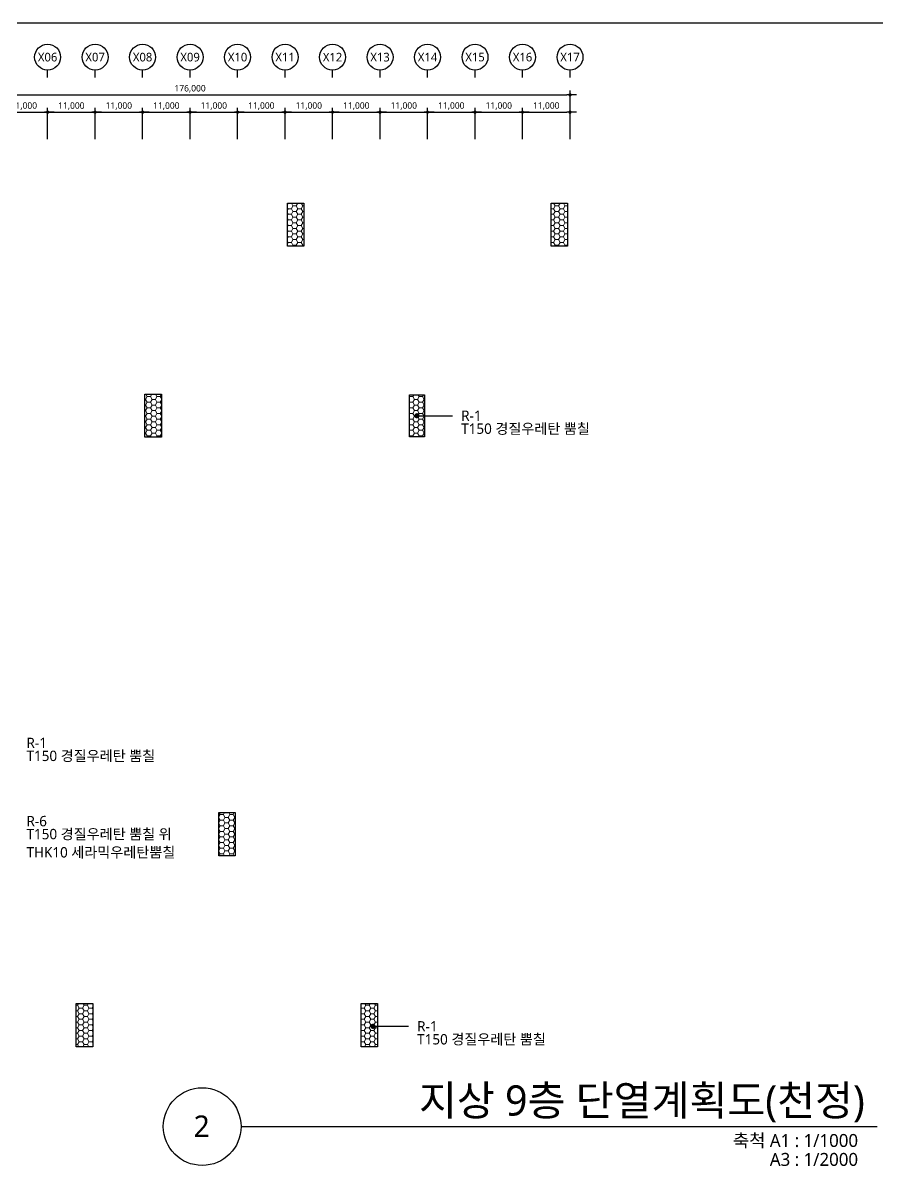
# Model space of a CAD drawing. Header units: millimetres. Extents: x 1037297 to 3512330, y 928637 to 1464837.
# Drawn here: x 2878809 to 3076672, y 1200078 to 1464837 of the extents above; entities that cross this region are included whole.
import ezdxf
from ezdxf.enums import TextEntityAlignment as Align

# ---------------------------------------------------------------- set-up
doc = ezdxf.new("R2010")
doc.units = ezdxf.units.MM
doc.header["$LTSCALE"] = 5
doc.header["$MEASUREMENT"] = 0
doc.header["$PDSIZE"] = -10
doc.layers.get('0').update_dxf_attribs({"linetype": 'CONTINUOUS'})
doc.layers.get('Defpoints').update_dxf_attribs({"color": 153, "linetype": 'CONTINUOUS'})
for name, color, linetype, lineweight in [('A-AXIS-BUBL', 7, 'CONTINUOUS', 25), ('A-DIMS', 7, 'CONTINUOUS', 25), ('A-MKXS-LEAD', 7, 'CONTINUOUS', 25), ('A-MKXS-TEXT1', 3, 'CONTINUOUS', 25), ('A-XXXX-HATC', 8, 'CONTINUOUS', 18), ('A-XXXX-SYMB', 7, 'CONTINUOUS', 25), ('A-XXXX-TXT1', 3, 'CONTINUOUS', 25), ('A-XXXX-TXT2', 3, 'CONTINUOUS', 25)]:
    doc.layers.add(name, color=color, linetype=linetype, lineweight=lineweight)
doc.styles.add('HY울릉도L', font='')
doc.styles.add('맑은고딕', font='malgun.ttf')
doc.styles.get('HY울릉도L').set_extended_font_data('HYwulM')
doc.dimstyles.new('CDIM', dxfattribs={"dimtxt": 3, "dimasz": 1.5, "dimexe": 2, "dimexo": 1, "dimgap": 1, "dimtad": 1, "dimdec": 0, "dimrnd": 0.5, "dimzin": 0, "dimdsep": 32, "dimlunit": 6, "dimtxsty": 'HY울릉도L', "dimblk1": '_CIDOT', "dimblk2": '_CIDOT', "dimsah": 1, "dimcen": 5.5, "dimclrd": 2, "dimclre": 2, "dimclrt": 7, "dimadec": 0, "dimazin": 0, "dimtfac": 1, "dimtdec": 0, "dimtix": 1, "dimtmove": 2, "dimatfit": 1, "dimldrblk": '_CIDOT', "dimfxl": 1, "dimtolj": 1, "dimtzin": 0, "dimlwd": -1, "dimarcsym": 0})
pattern_1 = [(0, (-359375, 2e-10), (1125, 649.51905), [750, -1500]), (120, (-359375, 2e-10), (-1125, 649.51905), [750, -1500]), (60, (-359375, 2e-10), (2e-13, 1299.0381), [-1500, 750])]

# ---------------------------------------------------------------- blocks, each defined once
blk = doc.blocks.new('_CIDOT')
at = {"color": 0, "linetype": 'ByBlock'}
blk.add_line((2, 0), (-1, 0), dxfattribs=at)
at = {"color": 0, "linetype": 'ByBlock', "const_width": 0.5}
blk.add_lwpolyline([(-0.25, 0, 1), (0.25, 0, 1)], format="xyb", close=True, dxfattribs=at)
blk = doc.blocks.new('*D28')
at = {"layer": 'A-DIMS', "lineweight": -2, "transparency": 16777216}
for p, q in [((170693, 255621), (170693, 262871)), ((181693, 255621), (181693, 262871))]:
    blk.add_line(p, q, dxfattribs=at)
at = {"layer": 'A-DIMS', "transparency": 16777216}
blk.add_line((171443, 261871), (180943, 261871), dxfattribs=at)
at = {"layer": 'Defpoints', "color": 0, "transparency": 16777216}
for p in [(181693, 261871), (170693, 255121), (181693, 255121)]:
    blk.add_point(p, dxfattribs=at)
at = {"layer": 'A-DIMS', "transparency": 16777216, "xscale": 750, "yscale": 750, "zscale": 750, "rotation": 180}
blk.add_blockref('_CIDOT', (170693, 261871), dxfattribs=at)
at = {"layer": 'A-DIMS', "transparency": 16777216, "xscale": 750, "yscale": 750, "zscale": 750}
blk.add_blockref('_CIDOT', (181693, 261871), dxfattribs=at)
at = {"layer": 'A-DIMS', "color": 3, "transparency": 16777216, "insert": (176193, 263275), "char_height": 1500, "attachment_point": 5, "style": '맑은고딕'}
blk.add_mtext('\\A1;11,000', dxfattribs=at)
blk = doc.blocks.new('*D29')
at = {"layer": 'A-DIMS', "lineweight": -2, "transparency": 16777216}
for p, q in [((181693, 255621), (181693, 262871)), ((192693, 255621), (192693, 262871))]:
    blk.add_line(p, q, dxfattribs=at)
at = {"layer": 'A-DIMS', "transparency": 16777216}
blk.add_line((182443, 261871), (191943, 261871), dxfattribs=at)
at = {"layer": 'Defpoints', "color": 0, "transparency": 16777216}
for p in [(192693, 261871), (181693, 255121), (192693, 255121)]:
    blk.add_point(p, dxfattribs=at)
at = {"layer": 'A-DIMS', "transparency": 16777216, "xscale": 750, "yscale": 750, "zscale": 750, "rotation": 180}
blk.add_blockref('_CIDOT', (181693, 261871), dxfattribs=at)
at = {"layer": 'A-DIMS', "transparency": 16777216, "xscale": 750, "yscale": 750, "zscale": 750}
blk.add_blockref('_CIDOT', (192693, 261871), dxfattribs=at)
at = {"layer": 'A-DIMS', "color": 3, "transparency": 16777216, "insert": (187193, 263275), "char_height": 1500, "attachment_point": 5, "style": '맑은고딕'}
blk.add_mtext('\\A1;11,000', dxfattribs=at)
blk = doc.blocks.new('*D30')
at = {"layer": 'A-DIMS', "lineweight": -2, "transparency": 16777216}
for p, q in [((192693, 255621), (192693, 262871)), ((203693, 255621), (203693, 262871))]:
    blk.add_line(p, q, dxfattribs=at)
at = {"layer": 'A-DIMS', "transparency": 16777216}
blk.add_line((193443, 261871), (202943, 261871), dxfattribs=at)
at = {"layer": 'Defpoints', "color": 0, "transparency": 16777216}
for p in [(203693, 261871), (192693, 255121), (203693, 255121)]:
    blk.add_point(p, dxfattribs=at)
at = {"layer": 'A-DIMS', "transparency": 16777216, "xscale": 750, "yscale": 750, "zscale": 750, "rotation": 180}
blk.add_blockref('_CIDOT', (192693, 261871), dxfattribs=at)
at = {"layer": 'A-DIMS', "transparency": 16777216, "xscale": 750, "yscale": 750, "zscale": 750}
blk.add_blockref('_CIDOT', (203693, 261871), dxfattribs=at)
at = {"layer": 'A-DIMS', "color": 3, "transparency": 16777216, "insert": (198193, 263275), "char_height": 1500, "attachment_point": 5, "style": '맑은고딕'}
blk.add_mtext('\\A1;11,000', dxfattribs=at)
blk = doc.blocks.new('*D31')
at = {"layer": 'A-DIMS', "lineweight": -2, "transparency": 16777216}
for p, q in [((203693, 255621), (203693, 262871)), ((214693, 255621), (214693, 262871))]:
    blk.add_line(p, q, dxfattribs=at)
at = {"layer": 'A-DIMS', "transparency": 16777216}
blk.add_line((204443, 261871), (213943, 261871), dxfattribs=at)
at = {"layer": 'Defpoints', "color": 0, "transparency": 16777216}
for p in [(214693, 261871), (203693, 255121), (214693, 255121)]:
    blk.add_point(p, dxfattribs=at)
at = {"layer": 'A-DIMS', "transparency": 16777216, "xscale": 750, "yscale": 750, "zscale": 750, "rotation": 180}
blk.add_blockref('_CIDOT', (203693, 261871), dxfattribs=at)
at = {"layer": 'A-DIMS', "transparency": 16777216, "xscale": 750, "yscale": 750, "zscale": 750}
blk.add_blockref('_CIDOT', (214693, 261871), dxfattribs=at)
at = {"layer": 'A-DIMS', "color": 3, "transparency": 16777216, "insert": (209193, 263275), "char_height": 1500, "attachment_point": 5, "style": '맑은고딕'}
blk.add_mtext('\\A1;11,000', dxfattribs=at)
blk = doc.blocks.new('*D32')
at = {"layer": 'A-DIMS', "lineweight": -2, "transparency": 16777216}
for p, q in [((214693, 255621), (214693, 262871)), ((225693, 255621), (225693, 262871))]:
    blk.add_line(p, q, dxfattribs=at)
at = {"layer": 'A-DIMS', "transparency": 16777216}
blk.add_line((215443, 261871), (224943, 261871), dxfattribs=at)
at = {"layer": 'Defpoints', "color": 0, "transparency": 16777216}
for p in [(225693, 261871), (214693, 255121), (225693, 255121)]:
    blk.add_point(p, dxfattribs=at)
at = {"layer": 'A-DIMS', "transparency": 16777216, "xscale": 750, "yscale": 750, "zscale": 750, "rotation": 180}
blk.add_blockref('_CIDOT', (214693, 261871), dxfattribs=at)
at = {"layer": 'A-DIMS', "transparency": 16777216, "xscale": 750, "yscale": 750, "zscale": 750}
blk.add_blockref('_CIDOT', (225693, 261871), dxfattribs=at)
at = {"layer": 'A-DIMS', "color": 3, "transparency": 16777216, "insert": (220193, 263275), "char_height": 1500, "attachment_point": 5, "style": '맑은고딕'}
blk.add_mtext('\\A1;11,000', dxfattribs=at)
blk = doc.blocks.new('*D33')
at = {"layer": 'A-DIMS', "lineweight": -2, "transparency": 16777216}
for p, q in [((225693, 255621), (225693, 262871)), ((236693, 255621), (236693, 262871))]:
    blk.add_line(p, q, dxfattribs=at)
at = {"layer": 'A-DIMS', "transparency": 16777216}
blk.add_line((226443, 261871), (235943, 261871), dxfattribs=at)
at = {"layer": 'Defpoints', "color": 0, "transparency": 16777216}
for p in [(236693, 261871), (225693, 255121), (236693, 255121)]:
    blk.add_point(p, dxfattribs=at)
at = {"layer": 'A-DIMS', "transparency": 16777216, "xscale": 750, "yscale": 750, "zscale": 750, "rotation": 180}
blk.add_blockref('_CIDOT', (225693, 261871), dxfattribs=at)
at = {"layer": 'A-DIMS', "transparency": 16777216, "xscale": 750, "yscale": 750, "zscale": 750}
blk.add_blockref('_CIDOT', (236693, 261871), dxfattribs=at)
at = {"layer": 'A-DIMS', "color": 3, "transparency": 16777216, "insert": (231193, 263275), "char_height": 1500, "attachment_point": 5, "style": '맑은고딕'}
blk.add_mtext('\\A1;11,000', dxfattribs=at)
blk = doc.blocks.new('*D34')
at = {"layer": 'A-DIMS', "lineweight": -2, "transparency": 16777216}
for p, q in [((236693, 255621), (236693, 262871)), ((247693, 255621), (247693, 262871))]:
    blk.add_line(p, q, dxfattribs=at)
at = {"layer": 'A-DIMS', "transparency": 16777216}
blk.add_line((237443, 261871), (246943, 261871), dxfattribs=at)
at = {"layer": 'Defpoints', "color": 0, "transparency": 16777216}
for p in [(247693, 261871), (236693, 255121), (247693, 255121)]:
    blk.add_point(p, dxfattribs=at)
at = {"layer": 'A-DIMS', "transparency": 16777216, "xscale": 750, "yscale": 750, "zscale": 750, "rotation": 180}
blk.add_blockref('_CIDOT', (236693, 261871), dxfattribs=at)
at = {"layer": 'A-DIMS', "transparency": 16777216, "xscale": 750, "yscale": 750, "zscale": 750}
blk.add_blockref('_CIDOT', (247693, 261871), dxfattribs=at)
at = {"layer": 'A-DIMS', "color": 3, "transparency": 16777216, "insert": (242193, 263275), "char_height": 1500, "attachment_point": 5, "style": '맑은고딕'}
blk.add_mtext('\\A1;11,000', dxfattribs=at)
blk = doc.blocks.new('*D35')
at = {"layer": 'A-DIMS', "lineweight": -2, "transparency": 16777216}
for p, q in [((247693, 255621), (247693, 262871)), ((258693, 255621), (258693, 262871))]:
    blk.add_line(p, q, dxfattribs=at)
at = {"layer": 'A-DIMS', "transparency": 16777216}
blk.add_line((248443, 261871), (257943, 261871), dxfattribs=at)
at = {"layer": 'Defpoints', "color": 0, "transparency": 16777216}
for p in [(258693, 261871), (247693, 255121), (258693, 255121)]:
    blk.add_point(p, dxfattribs=at)
at = {"layer": 'A-DIMS', "transparency": 16777216, "xscale": 750, "yscale": 750, "zscale": 750, "rotation": 180}
blk.add_blockref('_CIDOT', (247693, 261871), dxfattribs=at)
at = {"layer": 'A-DIMS', "transparency": 16777216, "xscale": 750, "yscale": 750, "zscale": 750}
blk.add_blockref('_CIDOT', (258693, 261871), dxfattribs=at)
at = {"layer": 'A-DIMS', "color": 3, "transparency": 16777216, "insert": (253193, 263275), "char_height": 1500, "attachment_point": 5, "style": '맑은고딕'}
blk.add_mtext('\\A1;11,000', dxfattribs=at)
blk = doc.blocks.new('*D36')
at = {"layer": 'A-DIMS', "lineweight": -2, "transparency": 16777216}
for p, q in [((258693, 255621), (258693, 262871)), ((269693, 255621), (269693, 262871))]:
    blk.add_line(p, q, dxfattribs=at)
at = {"layer": 'A-DIMS', "transparency": 16777216}
blk.add_line((259443, 261871), (268943, 261871), dxfattribs=at)
at = {"layer": 'Defpoints', "color": 0, "transparency": 16777216}
for p in [(269693, 261871), (258693, 255121), (269693, 255121)]:
    blk.add_point(p, dxfattribs=at)
at = {"layer": 'A-DIMS', "transparency": 16777216, "xscale": 750, "yscale": 750, "zscale": 750, "rotation": 180}
blk.add_blockref('_CIDOT', (258693, 261871), dxfattribs=at)
at = {"layer": 'A-DIMS', "transparency": 16777216, "xscale": 750, "yscale": 750, "zscale": 750}
blk.add_blockref('_CIDOT', (269693, 261871), dxfattribs=at)
at = {"layer": 'A-DIMS', "color": 3, "transparency": 16777216, "insert": (264193, 263275), "char_height": 1500, "attachment_point": 5, "style": '맑은고딕'}
blk.add_mtext('\\A1;11,000', dxfattribs=at)
blk = doc.blocks.new('*D37')
at = {"layer": 'A-DIMS', "lineweight": -2, "transparency": 16777216}
for p, q in [((269693, 255621), (269693, 262871)), ((280693, 255621), (280693, 262871))]:
    blk.add_line(p, q, dxfattribs=at)
at = {"layer": 'A-DIMS', "transparency": 16777216}
blk.add_line((270443, 261871), (279943, 261871), dxfattribs=at)
at = {"layer": 'Defpoints', "color": 0, "transparency": 16777216}
for p in [(280693, 261871), (269693, 255121), (280693, 255121)]:
    blk.add_point(p, dxfattribs=at)
at = {"layer": 'A-DIMS', "transparency": 16777216, "xscale": 750, "yscale": 750, "zscale": 750, "rotation": 180}
blk.add_blockref('_CIDOT', (269693, 261871), dxfattribs=at)
at = {"layer": 'A-DIMS', "transparency": 16777216, "xscale": 750, "yscale": 750, "zscale": 750}
blk.add_blockref('_CIDOT', (280693, 261871), dxfattribs=at)
at = {"layer": 'A-DIMS', "color": 3, "transparency": 16777216, "insert": (275193, 263275), "char_height": 1500, "attachment_point": 5, "style": '맑은고딕'}
blk.add_mtext('\\A1;11,000', dxfattribs=at)
blk = doc.blocks.new('*D38')
at = {"layer": 'A-DIMS', "lineweight": -2, "transparency": 16777216}
for p, q in [((280693, 255621), (280693, 262871)), ((291693, 255621), (291693, 262871))]:
    blk.add_line(p, q, dxfattribs=at)
at = {"layer": 'A-DIMS', "transparency": 16777216}
blk.add_line((281443, 261871), (290943, 261871), dxfattribs=at)
at = {"layer": 'Defpoints', "color": 0, "transparency": 16777216}
for p in [(291693, 261871), (280693, 255121), (291693, 255121)]:
    blk.add_point(p, dxfattribs=at)
at = {"layer": 'A-DIMS', "transparency": 16777216, "xscale": 750, "yscale": 750, "zscale": 750, "rotation": 180}
blk.add_blockref('_CIDOT', (280693, 261871), dxfattribs=at)
at = {"layer": 'A-DIMS', "transparency": 16777216, "xscale": 750, "yscale": 750, "zscale": 750}
blk.add_blockref('_CIDOT', (291693, 261871), dxfattribs=at)
at = {"layer": 'A-DIMS', "color": 3, "transparency": 16777216, "insert": (286193, 263275), "char_height": 1500, "attachment_point": 5, "style": '맑은고딕'}
blk.add_mtext('\\A1;11,000', dxfattribs=at)
blk = doc.blocks.new('*D39')
at = {"layer": 'A-DIMS', "lineweight": -2, "transparency": 16777216}
for p, q in [((126693, 255621), (126693, 266871)), ((302693, 255621), (302693, 266871))]:
    blk.add_line(p, q, dxfattribs=at)
at = {"layer": 'A-DIMS', "transparency": 16777216}
blk.add_line((127443, 265871), (301943, 265871), dxfattribs=at)
at = {"layer": 'Defpoints', "color": 0, "transparency": 16777216}
for p in [(302693, 265871), (126693, 255121), (302693, 255121)]:
    blk.add_point(p, dxfattribs=at)
at = {"layer": 'A-DIMS', "transparency": 16777216, "xscale": 750, "yscale": 750, "zscale": 750, "rotation": 180}
blk.add_blockref('_CIDOT', (126693, 265871), dxfattribs=at)
at = {"layer": 'A-DIMS', "transparency": 16777216, "xscale": 750, "yscale": 750, "zscale": 750}
blk.add_blockref('_CIDOT', (302693, 265871), dxfattribs=at)
at = {"layer": 'A-DIMS', "color": 3, "transparency": 16777216, "insert": (214693, 267275), "char_height": 1500, "attachment_point": 5, "style": '맑은고딕'}
blk.add_mtext('\\A1;176,000', dxfattribs=at)
blk = doc.blocks.new('*D40')
at = {"layer": 'A-DIMS', "lineweight": -2, "transparency": 16777216}
for p, q in [((291693, 255621), (291693, 262871)), ((302693, 255621), (302693, 262871))]:
    blk.add_line(p, q, dxfattribs=at)
at = {"layer": 'A-DIMS', "transparency": 16777216}
blk.add_line((292443, 261871), (301943, 261871), dxfattribs=at)
at = {"layer": 'Defpoints', "color": 0, "transparency": 16777216}
for p in [(302693, 261871), (291693, 255121), (302693, 255121)]:
    blk.add_point(p, dxfattribs=at)
at = {"layer": 'A-DIMS', "transparency": 16777216, "xscale": 750, "yscale": 750, "zscale": 750, "rotation": 180}
blk.add_blockref('_CIDOT', (291693, 261871), dxfattribs=at)
at = {"layer": 'A-DIMS', "transparency": 16777216, "xscale": 750, "yscale": 750, "zscale": 750}
blk.add_blockref('_CIDOT', (302693, 261871), dxfattribs=at)
at = {"layer": 'A-DIMS', "color": 3, "transparency": 16777216, "insert": (297193, 263275), "char_height": 1500, "attachment_point": 5, "style": '맑은고딕'}
blk.add_mtext('\\A1;11,000', dxfattribs=at)
blk = doc.blocks.new('DIM(210222)')
for p, q in [((181693, 269870.6), (181693, 271620.6)), ((192693, 269870.6), (192693, 271620.6)), ((203693, 269870.6), (203693, 271620.6)), ((214693, 269870.6), (214693, 271620.6)), ((225693, 269870.6), (225693, 271620.6)), ((236693, 269870.6), (236693, 271620.6)), ((247693, 269870.6), (247693, 271620.6)), ((258693, 269870.6), (258693, 271620.6)), ((269693, 269870.6), (269693, 271620.6)), ((280693, 269870.6), (280693, 271620.6)), ((291693, 269870.6), (291693, 271620.6)), ((302693, 269870.6), (302693, 271620.6))]:
    blk.add_line(p, q)
at = {"layer": 'A-AXIS-BUBL', "ltscale": 0.2}
for centre in [(181693, 274620.6), (192693, 274620.6), (203693, 274620.6), (214693, 274620.6), (225693, 274620.6), (236693, 274620.6), (247693, 274620.6), (258693, 274620.6), (269693, 274620.6), (280693, 274620.6), (291693, 274620.6), (302693, 274620.6)]:
    blk.add_circle(centre, 3000, dxfattribs=at)
at = {"layer": 'A-XXXX-TXT2', "ltscale": 0.2, "style": '맑은고딕'}
for s, p in [('X06', (181693, 274620.6)), ('X07', (192693, 274620.6)), ('X08', (203693, 274620.6)), ('X09', (214693, 274620.6)), ('X10', (225693, 274620.6)), ('X11', (236693, 274620.6)), ('X12', (247693, 274620.6)), ('X13', (258693, 274620.6)), ('X14', (269693, 274620.6)), ('X15', (280693, 274620.6)), ('X16', (291693, 274620.6)), ('X17', (302693, 274620.6))]:
    blk.add_text(s, height=2000, dxfattribs=at).set_placement(p, align=Align.MIDDLE)
at = {"layer": 'A-DIMS'}
for p1, p2, distance, picture, middle in [((126693, 255120.6), (302693, 255120.6), 10750, '*D39', (214693, 267275.5)), ((170693, 255120.6), (181693, 255120.6), 6750, '*D28', (176193, 263275.5)), ((181693, 255120.6), (192693, 255120.6), 6750, '*D29', (187193, 263275.5)), ((192693, 255120.6), (203693, 255120.6), 6750, '*D30', (198193, 263275.5)), ((203693, 255120.6), (214693, 255120.6), 6750, '*D31', (209193, 263275.5)), ((214693, 255120.6), (225693, 255120.6), 6750, '*D32', (220193, 263275.5)), ((225693, 255120.6), (236693, 255120.6), 6750, '*D33', (231193, 263275.5)), ((236693, 255120.6), (247693, 255120.6), 6750, '*D34', (242193, 263275.5)), ((247693, 255120.6), (258693, 255120.6), 6750, '*D35', (253193, 263275.5)), ((258693, 255120.6), (269693, 255120.6), 6750, '*D36', (264193, 263275.5)), ((269693, 255120.6), (280693, 255120.6), 6750, '*D37', (275193, 263275.5)), ((280693, 255120.6), (291693, 255120.6), 6750, '*D38', (286193, 263275.5)), ((291693, 255120.6), (302693, 255120.6), 6750, '*D40', (297193, 263275.5))]:
    dim = blk.add_aligned_dim(p1=p1, p2=p2, distance=distance, dimstyle='CDIM', override={"dimscale": 500, "dimtxsty": '맑은고딕', "dimclrd": 256, "dimclre": 256, "dimclrt": 3}, dxfattribs=at)
    dim.commit()
    dim.dimension.update_dxf_attribs({"geometry": picture, "text_midpoint": middle})

msp = doc.modelspace()

# ---------------------------------------------------------------- hatches: boundary and pattern name
at = {"layer": 'A-XXXX-HATC'}
h = msp.add_hatch(dxfattribs=at)
h.set_pattern_fill('HONEY', color=30, scale=6000)
h.set_pattern_definition(pattern_1)
h.paths.add_polyline_path([(2940090, 1413108), (2940090, 1423108), (2943890, 1423108), (2943890, 1413108)])
h = msp.add_hatch(dxfattribs=at)
h.set_pattern_fill('HONEY', color=30, scale=6000)
h.set_pattern_definition(pattern_1)
h.paths.add_polyline_path([(3001140, 1413108), (3001140, 1423108), (3004940, 1423108), (3004940, 1413108)])
h = msp.add_hatch(dxfattribs=at)
h.set_pattern_fill('HONEY', color=30, scale=6000)
h.set_pattern_definition(pattern_1)
h.paths.add_polyline_path([(2907090, 1368858), (2907090, 1378858), (2910890, 1378858), (2910890, 1368858)])
h = msp.add_hatch(dxfattribs=at)
h.set_pattern_fill('HONEY', color=30, scale=6000)
h.set_pattern_definition(pattern_1)
h.paths.add_polyline_path([(2968340, 1369008), (2968340, 1378708), (2971840, 1378708), (2971840, 1369008)])
h = msp.add_hatch(dxfattribs=at)
h.set_pattern_fill('HONEY', color=30, scale=6000)
h.set_pattern_definition(pattern_1)
h.paths.add_polyline_path([(2924190, 1271958), (2924190, 1281958), (2927990, 1281958), (2927990, 1271958)])
h = msp.add_hatch(dxfattribs=at)
h.set_pattern_fill('HONEY', color=30, scale=6000)
h.set_pattern_definition(pattern_1)
h.paths.add_polyline_path([(2891190, 1227708), (2891190, 1237708), (2894990, 1237708), (2894990, 1227708)])
h = msp.add_hatch(dxfattribs=at)
h.set_pattern_fill('HONEY', color=30, scale=6000)
h.set_pattern_definition(pattern_1)
h.paths.add_polyline_path([(2957140, 1227708), (2957140, 1237708), (2960940, 1237708), (2960940, 1227708)])

# ---------------------------------------------------------------- linework, layer by layer
msp.add_line((2717297, 1464837), (3436047, 1464837))
for points in [[(2940090, 1413108), (2940090, 1423108), (2943890, 1423108), (2943890, 1413108)], [(3001140, 1413108), (3001140, 1423108), (3004940, 1423108), (3004940, 1413108)], [(2907090, 1368858), (2907090, 1378858), (2910890, 1378858), (2910890, 1368858)], [(2968340, 1369008), (2968340, 1378708), (2971840, 1378708), (2971840, 1369008)], [(2924190, 1271958), (2924190, 1281958), (2927990, 1281958), (2927990, 1271958)], [(2891190, 1227708), (2891190, 1237708), (2894990, 1237708), (2894990, 1227708)], [(2957140, 1227708), (2957140, 1237708), (2960940, 1237708), (2960940, 1227708)]]:
    msp.add_lwpolyline(points, close=True)
at = {"layer": 'A-MKXS-LEAD'}
for p, q in [((2969790, 1373858), (2978329, 1373858)), ((2959590, 1232458), (2968129, 1232458))]:
    msp.add_line(p, q, dxfattribs=at)
at = {"layer": 'A-MKXS-LEAD', "const_width": 600}
for points in [[(2970090, 1373558, 1), (2970090, 1374158, 1)], [(2959890, 1232158, 1), (2959890, 1232758, 1)]]:
    msp.add_lwpolyline(points, format="xyb", close=True, dxfattribs=at)
at = {"layer": 'A-XXXX-SYMB'}
msp.add_line((2929340, 1209237), (3076672, 1209237), dxfattribs=at)
msp.add_circle((2920340, 1209237), 9000, dxfattribs=at)

# ---------------------------------------------------------------- block references
msp.add_blockref('DIM(210222)', (2702847, 1182287))

# ---------------------------------------------------------------- texts
at = {"layer": 'A-MKXS-TEXT1', "style": '맑은고딕'}
for s, p in [('R-1', (2980329, 1373858)), ('T150 경질우레탄 뿜칠', (2980329, 1370858)), ('R-1', (2879647, 1298090)), ('T150 경질우레탄 뿜칠', (2879647, 1295090)), ('R-6', (2879647, 1279979)), ('T150 경질우레탄 뿜칠 위', (2879647, 1276979)), ('THK10 세라믹우레탄뿜칠', (2879647, 1272752)), ('R-1', (2970129, 1232458)), ('T150 경질우레탄 뿜칠', (2970129, 1229458))]:
    msp.add_text(s, height=2400, dxfattribs=at).set_placement(p, align=Align.MIDDLE_LEFT)
at = {"layer": 'A-XXXX-TXT1', "style": '맑은고딕'}
msp.add_text('지상 9층 단열계획도(천정)', height=7000, dxfattribs=at).set_placement((3073814, 1209690), align=Align.BOTTOM_RIGHT)
msp.add_text('2', height=5000, dxfattribs=at).set_placement((2920224, 1209344), align=Align.MIDDLE)
for s, p in [('축척 A1 : 1/1000', (3072256, 1207515)), ('A3 : 1/2000', (3072256, 1203136))]:
    msp.add_text(s, height=3000, dxfattribs=at).set_placement(p, align=Align.TOP_RIGHT)

doc.saveas('drawing.dxf')
